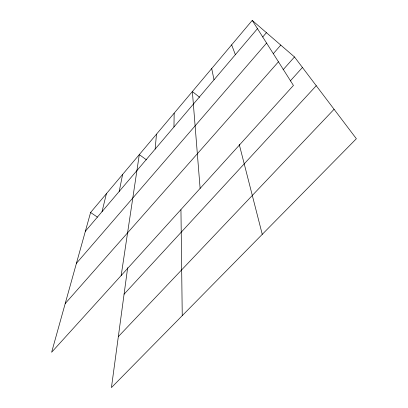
<?xml version="1.0" encoding="UTF-8"?>
<svg xmlns="http://www.w3.org/2000/svg" width="408" height="408" viewBox="0 0 408 408"><rect width="100%" height="100%" fill="white"/><g stroke="black" fill="none" stroke-linecap="round" stroke-linejoin="round"><path stroke-width="0.61" d="M173.961 126.959L174.16 113.179M155.152 149.109L156.478 134.191M127.663 267.725L111.435 387.6L356.368 138.725L294.489 56.957L252.226 20.4L90.602 212.481L51.632 352.257L293.429 85.44L252.226 20.4M121.181 275.512L139.306 154.601L146.492 159.87M119.213 191.418L122.614 174.435M102.041 211.64L106.386 193.724M85.359 231.275L257.458 28.657M262.706 37.006L266.419 32.676M76.429 263.313L266.587 43.07M273.34 53.621L280.786 45.104M65.203 303.567L278.455 61.802M283.075 69.788L294.489 56.957M290.282 80.957L302.445 67.463M124.083 294.188L316.256 85.716M118.335 336.615L334.081 109.273M90.602 212.481L97.43 217.138M199.624 97.303L192.362 91.545L200.119 188.404M231.642 44.865L235.37 54.657M239.236 144.386L262.262 234.35M211.696 68.569L214.022 79.795M180.948 209.773L182.243 315.654"/></g></svg>
